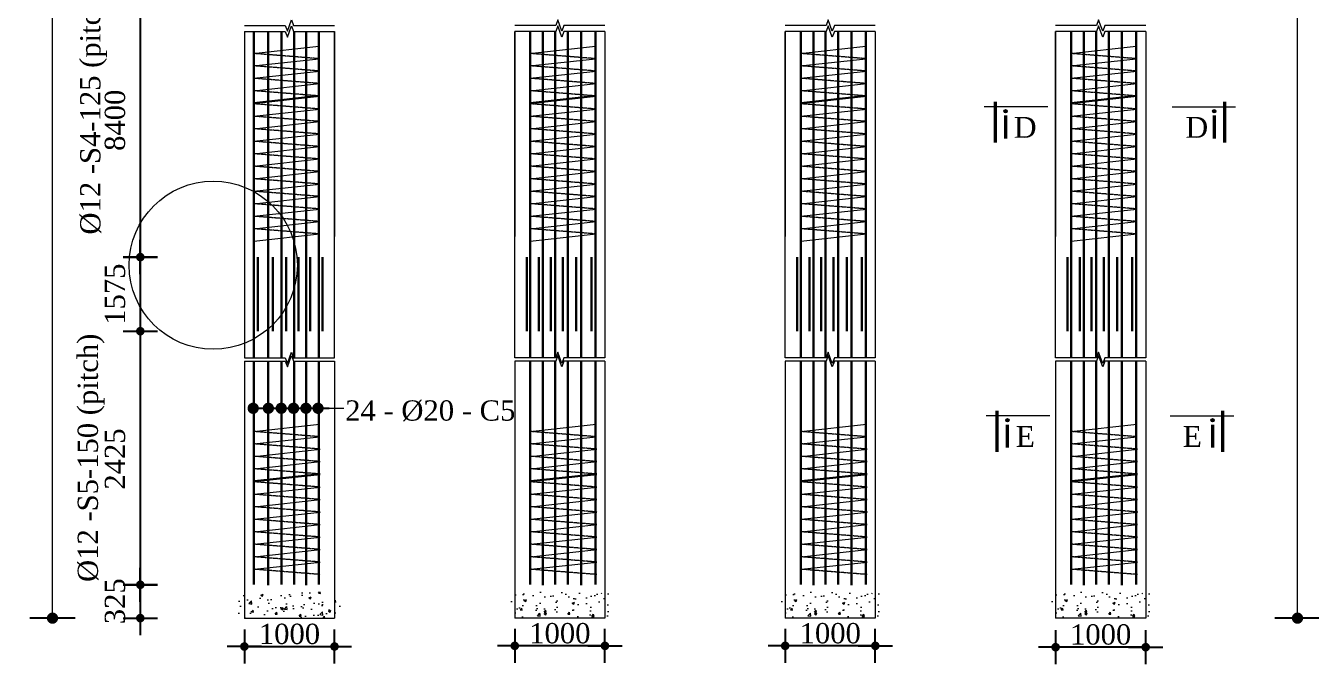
# Model space of a CAD drawing. Header units: millimetres. Extents: x -452357 to 35267, y 81803 to 461763.
# Drawn here: x -119434 to -108024, y 202367 to 208038 of the extents above; entities that cross this region are included whole.
import ezdxf

# ---------------------------------------------------------------- set-up
doc = ezdxf.new("R2010")
doc.units = ezdxf.units.MM
doc.header["$PDMODE"] = 2
doc.linetypes.add('DASHEDX2', pattern=[38.1, 25.4, -12.7])
doc.layers.get('Defpoints').update_dxf_attribs({"lineweight": 13})
for name, color, linetype, lineweight in [('Binder', 136, 'Continuous', 15), ('dim', 96, 'Continuous', 25), ('Dimision', 96, 'Continuous', 18), ('hatch', 65, 'Continuous', 15), ('Hatching', 65, 'Continuous', 20), ('Reinf.', 12, 'Continuous', 30), ('Text', 7, 'Continuous', 15)]:
    doc.layers.add(name, color=color, linetype=linetype, lineweight=lineweight)
doc.styles.get("Standard").update_dxf_attribs({"font": 'times.ttf'})
doc.dimstyles.new('ISO-25', dxfattribs={"dimtxt": 175, "dimasz": 100, "dimexe": 65, "dimexo": 115.625, "dimgap": 40, "dimtad": 1, "dimtoh": 1, "dimdec": 0, "dimtxsty": 'Standard', "dimblk": 'DOT', "dimcen": 300, "dimclrd": 256, "dimclre": 256, "dimclrt": 256, "dimadec": 0, "dimazin": 0, "dimtfac": 1, "dimtdec": 0, "dimtix": 1, "dimtmove": 0, "dimatfit": 3, "dimldrblk": 'DOT', "dimfxl": 75, "dimlwd": -1, "dimarcsym": 0})
doc.dimstyles.new('ISO-70', dxfattribs={"dimscale": 0, "dimtxt": 70, "dimasz": 0.75, "dimexe": 35, "dimexo": 35, "dimgap": 20, "dimtad": 1, "dimdec": 0, "dimlfac": -1, "dimzin": 1, "dimdsep": 46, "dimtxsty": 'Standard', "dimblk": 'DIM', "dimcen": 60, "dimclrd": 256, "dimclre": 256, "dimclrt": 256, "dimadec": 0, "dimazin": 0, "dimtfac": 1, "dimtdec": 0, "dimtix": 1, "dimtofl": 0, "dimtmove": 0, "dimatfit": 3, "dimldrblk": 'DOT', "dimfxl": 35, "dimfxlon": 1, "dimtolj": 1, "dimlwd": -1, "dimarcsym": 0})

# ---------------------------------------------------------------- blocks, each defined once
blk = doc.blocks.new('DIM')
at = {"layer": 'dim'}
for p, q in [((0, -101.4), (0, 101.4)), ((-101.4, 0), (101.4, 0))]:
    blk.add_line(p, q, dxfattribs=at)
at = {"layer": 'dim', "const_width": 25.4}
blk.add_lwpolyline([(-12.7, 0, 1), (12.7, 0, 1)], format="xyb", close=True, dxfattribs=at)
blk = doc.blocks.new('*D278')
at = {"layer": 'Defpoints', "color": 0, "ltscale": 30, "transparency": 16777216}
for p in [(-117493, 202942), (-116693, 202942), (-116693, 202525)]:
    blk.add_point(p, dxfattribs=at)
at = {"layer": 'dim', "lineweight": -2, "ltscale": 30, "transparency": 16777216}
for p, q in [((-117493, 202560), (-117493, 202490)), ((-116693, 202560), (-116693, 202490))]:
    blk.add_line(p, q, dxfattribs=at)
at = {"layer": 'dim', "ltscale": 30, "transparency": 16777216}
blk.add_line((-117492, 202525), (-116695, 202525), dxfattribs=at)
at = {"layer": 'dim', "ltscale": 30, "transparency": 16777216, "xscale": 1.5, "yscale": 1.5, "zscale": 1.5, "rotation": 180}
blk.add_blockref('DIM', (-117493, 202525), dxfattribs=at)
at = {"layer": 'dim', "ltscale": 30, "transparency": 16777216, "xscale": 1.5, "yscale": 1.5, "zscale": 1.5}
blk.add_blockref('DIM', (-116693, 202525), dxfattribs=at)
at = {"layer": 'dim', "ltscale": 30, "transparency": 16777216, "insert": (-117093, 202636), "char_height": 160, "attachment_point": 5}
blk.add_mtext('\\A1;{\\H1.125x;1000}', dxfattribs=at)
blk = doc.blocks.new('_Dot')
at = {"color": 0, "linetype": 'ByBlock', "lineweight": -2}
blk.add_line((-0.5, 0), (-1, 0), dxfattribs=at)
at = {"color": 0, "linetype": 'ByBlock', "const_width": 0.5}
blk.add_lwpolyline([(-0.25, 0, 1), (0.25, 0, 1)], format="xyb", close=True, dxfattribs=at)
blk = doc.blocks.new('*D277')
at = {"layer": 'Defpoints', "color": 0, "ltscale": 30, "transparency": 16777216}
for p in [(-110293, 202936), (-109493, 202936), (-110293, 202519)]:
    blk.add_point(p, dxfattribs=at)
at = {"layer": 'dim', "lineweight": -2, "ltscale": 30, "transparency": 16777216}
for p, q in [((-110293, 202554), (-110293, 202484)), ((-109493, 202554), (-109493, 202484))]:
    blk.add_line(p, q, dxfattribs=at)
at = {"layer": 'dim', "ltscale": 30, "transparency": 16777216}
blk.add_line((-109495, 202519), (-110292, 202519), dxfattribs=at)
at = {"layer": 'dim', "ltscale": 30, "transparency": 16777216, "xscale": 1.5, "yscale": 1.5, "zscale": 1.5, "rotation": 180}
blk.add_blockref('DIM', (-110293, 202519), dxfattribs=at)
at = {"layer": 'dim', "ltscale": 30, "transparency": 16777216, "xscale": 1.5, "yscale": 1.5, "zscale": 1.5}
blk.add_blockref('DIM', (-109493, 202519), dxfattribs=at)
at = {"layer": 'dim', "ltscale": 30, "transparency": 16777216, "insert": (-109893, 202631), "char_height": 160, "attachment_point": 5}
blk.add_mtext('\\A1;{\\H1.125x;1000}', dxfattribs=at)
blk = doc.blocks.new('*D283')
at = {"layer": 'Defpoints', "color": 0, "ltscale": 30, "transparency": 16777216}
for p in [(-112693, 202948), (-111893, 202948), (-112693, 202531)]:
    blk.add_point(p, dxfattribs=at)
at = {"layer": 'dim', "lineweight": -2, "ltscale": 30, "transparency": 16777216}
for p, q in [((-112693, 202566), (-112693, 202496)), ((-111893, 202566), (-111893, 202496))]:
    blk.add_line(p, q, dxfattribs=at)
at = {"layer": 'dim', "ltscale": 30, "transparency": 16777216}
blk.add_line((-111895, 202531), (-112692, 202531), dxfattribs=at)
at = {"layer": 'dim', "ltscale": 30, "transparency": 16777216, "xscale": 1.5, "yscale": 1.5, "zscale": 1.5, "rotation": 180}
blk.add_blockref('DIM', (-112693, 202531), dxfattribs=at)
at = {"layer": 'dim', "ltscale": 30, "transparency": 16777216, "xscale": 1.5, "yscale": 1.5, "zscale": 1.5}
blk.add_blockref('DIM', (-111893, 202531), dxfattribs=at)
at = {"layer": 'dim', "ltscale": 30, "transparency": 16777216, "insert": (-112293, 202642), "char_height": 160, "attachment_point": 5}
blk.add_mtext('\\A1;{\\H1.125x;1000}', dxfattribs=at)
blk = doc.blocks.new('*D284')
at = {"layer": 'Defpoints', "color": 0, "ltscale": 30, "transparency": 16777216}
for p in [(-118392, 208401), (-118417, 205983), (-116895, 205983)]:
    blk.add_point(p, dxfattribs=at)
at = {"layer": 'dim', "lineweight": -2, "ltscale": 30, "transparency": 16777216}
for p, q in [((-118417, 208401), (-118452, 208401)), ((-118382, 205983), (-118452, 205983))]:
    blk.add_line(p, q, dxfattribs=at)
at = {"layer": 'dim', "ltscale": 30, "transparency": 16777216}
blk.add_line((-118417, 208400), (-118417, 205984), dxfattribs=at)
at = {"layer": 'dim', "ltscale": 30, "transparency": 16777216, "xscale": 1.5, "yscale": 1.5, "zscale": 1.5}
for p, rotation in [((-118417, 208401), 90), ((-118417, 205983), 270)]:
    blk.add_blockref('DIM', p, dxfattribs=dict(at, rotation=rotation))
at = {"layer": 'dim', "ltscale": 30, "transparency": 16777216, "insert": (-118641, 207198), "char_height": 160, "attachment_point": 5, "rotation": 90}
blk.add_mtext('\\A1;{\\H1.125x;8400}', dxfattribs=at)
blk = doc.blocks.new('*D285')
at = {"layer": 'Defpoints', "color": 0, "ltscale": 30, "transparency": 16777216}
for p in [(-116895, 205983), (-118417, 205325), (-116895, 205325)]:
    blk.add_point(p, dxfattribs=at)
at = {"layer": 'dim', "lineweight": -2, "ltscale": 30, "transparency": 16777216}
for p, q in [((-118382, 205983), (-118452, 205983)), ((-118382, 205325), (-118452, 205325))]:
    blk.add_line(p, q, dxfattribs=at)
at = {"layer": 'dim', "ltscale": 30, "transparency": 16777216}
blk.add_line((-118417, 205981), (-118417, 205327), dxfattribs=at)
at = {"layer": 'dim', "ltscale": 30, "transparency": 16777216, "xscale": 1.5, "yscale": 1.5, "zscale": 1.5}
for p, rotation in [((-118417, 205983), 90), ((-118417, 205325), 270)]:
    blk.add_blockref('DIM', p, dxfattribs=dict(at, rotation=rotation))
at = {"layer": 'dim', "ltscale": 30, "transparency": 16777216, "insert": (-118641, 205654), "char_height": 160, "attachment_point": 5, "rotation": 90}
blk.add_mtext('\\A1;{\\H1.125x;1575}', dxfattribs=at)
blk = doc.blocks.new('*D286')
at = {"layer": 'Defpoints', "color": 0, "ltscale": 30, "transparency": 16777216}
for p in [(-118392, 205983), (-118417, 203073), (-117493, 203073)]:
    blk.add_point(p, dxfattribs=at)
at = {"layer": 'dim', "lineweight": -2, "ltscale": 30, "transparency": 16777216}
for p, q in [((-118417, 205983), (-118452, 205983)), ((-118382, 203073), (-118452, 203073))]:
    blk.add_line(p, q, dxfattribs=at)
at = {"layer": 'dim', "ltscale": 30, "transparency": 16777216}
blk.add_line((-118417, 205981), (-118417, 203075), dxfattribs=at)
at = {"layer": 'dim', "ltscale": 30, "transparency": 16777216, "xscale": 1.5, "yscale": 1.5, "zscale": 1.5}
for p, rotation in [((-118417, 205983), 90), ((-118417, 203073), 270)]:
    blk.add_blockref('DIM', p, dxfattribs=dict(at, rotation=rotation))
at = {"layer": 'dim', "ltscale": 30, "transparency": 16777216, "insert": (-118641, 204190), "char_height": 160, "attachment_point": 5, "rotation": 90}
blk.add_mtext('\\A1;{\\H1.125x;2425}', dxfattribs=at)
blk = doc.blocks.new('*D287')
at = {"layer": 'Defpoints', "color": 0, "ltscale": 30, "transparency": 16777216}
for p in [(-117493, 203073), (-118417, 202777), (-116922, 202777)]:
    blk.add_point(p, dxfattribs=at)
at = {"layer": 'dim', "lineweight": -2, "ltscale": 30, "transparency": 16777216}
for p, q in [((-118382, 203073), (-118452, 203073)), ((-118382, 202777), (-118452, 202777))]:
    blk.add_line(p, q, dxfattribs=at)
at = {"layer": 'dim', "ltscale": 30, "transparency": 16777216}
blk.add_line((-118417, 203072), (-118417, 202778), dxfattribs=at)
at = {"layer": 'dim', "ltscale": 30, "transparency": 16777216, "xscale": 1.5, "yscale": 1.5, "zscale": 1.5}
for p, rotation in [((-118417, 203073), 90), ((-118417, 202777), 270)]:
    blk.add_blockref('DIM', p, dxfattribs=dict(at, rotation=rotation))
at = {"layer": 'dim', "ltscale": 30, "transparency": 16777216, "insert": (-118641, 202927), "char_height": 160, "attachment_point": 5, "rotation": 90}
blk.add_mtext('\\A1;{\\H1.125x;325}', dxfattribs=at)
blk = doc.blocks.new('*D289')
at = {"layer": 'Defpoints', "color": 0, "ltscale": 30, "transparency": 16777216}
for p in [(-115093, 202948), (-114293, 202948), (-115093, 202531)]:
    blk.add_point(p, dxfattribs=at)
at = {"layer": 'dim', "lineweight": -2, "ltscale": 30, "transparency": 16777216}
for p, q in [((-115093, 202566), (-115093, 202496)), ((-114293, 202566), (-114293, 202496))]:
    blk.add_line(p, q, dxfattribs=at)
at = {"layer": 'dim', "ltscale": 30, "transparency": 16777216}
blk.add_line((-114295, 202531), (-115092, 202531), dxfattribs=at)
at = {"layer": 'dim', "ltscale": 30, "transparency": 16777216, "xscale": 1.5, "yscale": 1.5, "zscale": 1.5, "rotation": 180}
blk.add_blockref('DIM', (-115093, 202531), dxfattribs=at)
at = {"layer": 'dim', "ltscale": 30, "transparency": 16777216, "xscale": 1.5, "yscale": 1.5, "zscale": 1.5}
blk.add_blockref('DIM', (-114293, 202531), dxfattribs=at)
at = {"layer": 'dim', "ltscale": 30, "transparency": 16777216, "insert": (-114693, 202642), "char_height": 160, "attachment_point": 5}
blk.add_mtext('\\A1;{\\H1.125x;1000}', dxfattribs=at)
blk = doc.blocks.new('*D309')
at = {"layer": 'Defpoints', "color": 0, "ltscale": 3, "transparency": 16777216}
for p in [(-119196, 220500), (-118601, 220500), (-118265, 202777)]:
    blk.add_point(p, dxfattribs=at)
at = {"layer": 'Dimision', "lineweight": -2, "ltscale": 3, "transparency": 16777216}
for p, q in [((-118996, 220500), (-119396, 220500)), ((-118996, 202777), (-119396, 202777))]:
    blk.add_line(p, q, dxfattribs=at)
at = {"layer": 'Dimision', "ltscale": 3, "transparency": 16777216}
blk.add_line((-119196, 202877), (-119196, 220400), dxfattribs=at)
at = {"layer": 'Dimision', "ltscale": 3, "transparency": 16777216, "xscale": 100, "yscale": 100, "zscale": 100}
for p, rotation in [((-119196, 220500), 90), ((-119196, 202777), 270)]:
    blk.add_blockref('_Dot', p, dxfattribs=dict(at, rotation=rotation))
at = {"layer": 'Dimision', "ltscale": 3, "transparency": 16777216, "insert": (-119322, 211639), "char_height": 170, "attachment_point": 5, "rotation": 90}
blk.add_mtext('43775', dxfattribs=at)
blk = doc.blocks.new('*D313')
at = {"layer": 'Defpoints', "color": 0, "ltscale": 3, "transparency": 16777216}
for p in [(-108146, 220500), (-107552, 220500), (-107215, 202777)]:
    blk.add_point(p, dxfattribs=at)
at = {"layer": 'Dimision', "lineweight": -2, "ltscale": 3, "transparency": 16777216}
for p, q in [((-107946, 220500), (-108346, 220500)), ((-107946, 202777), (-108346, 202777))]:
    blk.add_line(p, q, dxfattribs=at)
at = {"layer": 'Dimision', "ltscale": 3, "transparency": 16777216}
blk.add_line((-108146, 202877), (-108146, 220400), dxfattribs=at)
at = {"layer": 'Dimision', "ltscale": 3, "transparency": 16777216, "xscale": 100, "yscale": 100, "zscale": 100}
for p, rotation in [((-108146, 220500), 90), ((-108146, 202777), 270)]:
    blk.add_blockref('_Dot', p, dxfattribs=dict(at, rotation=rotation))
at = {"layer": 'Dimision', "ltscale": 3, "transparency": 16777216, "insert": (-108273, 211639), "char_height": 170, "attachment_point": 5, "rotation": 90}
blk.add_mtext('43775', dxfattribs=at)

msp = doc.modelspace()

# ---------------------------------------------------------------- hatches: boundary and pattern name
at = {"layer": 'hatch', "ltscale": 30}
h = msp.add_hatch(dxfattribs=at)
h.set_pattern_fill('AR-CONC', color=256, scale=29.508197, style=0)
h.set_pattern_definition([(50, (-109482.63, 280533.51), (211.65055, -18.51702), [22.13115, -243.4426]), (355, (-109482.63, 280533.5), (-40.943, 221.95833), [17.7049, -194.7541]), (100.4514, (-109465, 280531.97), (170.7077, 203.4412), [18.8086, -206.8944]), (46.1842, (-109482.63, 280592.53), (314.9236, -48.8417), [33.1967, -365.164]), (96.6356, (-109456.4, 280588.46), (275.8021, 287.4446), [28.2129, -310.3415]), (351.1842, (-109482.63, 280592.53), (275.8019, 287.4448), [26.5574, -292.1311]), (21, (-109453.13, 280577.77), (176.1365, -118.80557), [22.13115, -243.4426]), (326, (-109453.13, 280577.77), (71.79797, 213.9787), [17.7049, -194.7541]), (71.4514, (-109438.45, 280567.87), (247.93455, 95.17293), [18.8086, -206.8944]), (37.5, (-109482.63, 280533.51), (3.588154, 98.23097), [0, -192.39344, 0, -197.70492, 0, -195.4918]), (7.5, (-109482.63, 280533.51), (77.62708, 116.38378), [0, -112.72131, 0, -187.96721, 0, -74.5082]), (327.5, (-109548.44, 280533.51), (157.521375, -6.655536), [0, -73.7705, 0, -230.16393, 0, -305.40984]), (317.5, (-109577.95, 280533.51), (172.08772, 29.53918), [0, -95.90164, 0, -152.85246, 0, -216.88525])])
h.paths.add_polyline_path([(-116643.2, 203014.3), (-117543.2, 202998.2), (-117543.2, 202776.9), (-116643.2, 202776.9)])
h = msp.add_hatch(dxfattribs=at)
h.set_pattern_fill('AR-CONC', color=256, scale=29.508197, style=0)
h.set_pattern_definition([(50, (-111882.63, 280533.51), (211.65055, -18.51702), [22.13115, -243.4426]), (355, (-111882.63, 280533.5), (-40.943, 221.95833), [17.7049, -194.7541]), (100.4514, (-111865, 280531.97), (170.7077, 203.4412), [18.8086, -206.8944]), (46.1842, (-111882.63, 280592.53), (314.9236, -48.8417), [33.1967, -365.164]), (96.6356, (-111856.4, 280588.46), (275.8021, 287.4446), [28.2129, -310.3415]), (351.1842, (-111882.63, 280592.53), (275.8019, 287.4448), [26.5574, -292.1311]), (21, (-111853.13, 280577.77), (176.1365, -118.80557), [22.13115, -243.4426]), (326, (-111853.13, 280577.77), (71.79797, 213.9787), [17.7049, -194.7541]), (71.4514, (-111838.45, 280567.87), (247.93455, 95.17293), [18.8086, -206.8944]), (37.5, (-111882.63, 280533.51), (3.588154, 98.23097), [0, -192.39344, 0, -197.70492, 0, -195.4918]), (7.5, (-111882.63, 280533.51), (77.62708, 116.38378), [0, -112.72131, 0, -187.96721, 0, -74.5082]), (327.5, (-111948.44, 280533.51), (157.521375, -6.655536), [0, -73.7705, 0, -230.16393, 0, -305.40984]), (317.5, (-111977.95, 280533.51), (172.08772, 29.53918), [0, -95.90164, 0, -152.85246, 0, -216.88525])])
h.paths.add_polyline_path([(-115143.2, 203014.3), (-114243.2, 202998.2), (-114243.2, 202776.9), (-115143.2, 202776.9)])
h = msp.add_hatch(dxfattribs=at)
h.set_pattern_fill('AR-CONC', color=256, scale=29.508197, style=0)
h.set_pattern_definition([(50, (-109482.63, 280533.51), (211.65055, -18.51702), [22.13115, -243.4426]), (355, (-109482.63, 280533.5), (-40.943, 221.95833), [17.7049, -194.7541]), (100.4514, (-109465, 280531.97), (170.7077, 203.4412), [18.8086, -206.8944]), (46.1842, (-109482.63, 280592.53), (314.9236, -48.8417), [33.1967, -365.164]), (96.6356, (-109456.4, 280588.46), (275.8021, 287.4446), [28.2129, -310.3415]), (351.1842, (-109482.63, 280592.53), (275.8019, 287.4448), [26.5574, -292.1311]), (21, (-109453.13, 280577.77), (176.1365, -118.80557), [22.13115, -243.4426]), (326, (-109453.13, 280577.77), (71.79797, 213.9787), [17.7049, -194.7541]), (71.4514, (-109438.45, 280567.87), (247.93455, 95.17293), [18.8086, -206.8944]), (37.5, (-109482.63, 280533.51), (3.588154, 98.23097), [0, -192.39344, 0, -197.70492, 0, -195.4918]), (7.5, (-109482.63, 280533.51), (77.62708, 116.38378), [0, -112.72131, 0, -187.96721, 0, -74.5082]), (327.5, (-109548.44, 280533.51), (157.521375, -6.655536), [0, -73.7705, 0, -230.16393, 0, -305.40984]), (317.5, (-109577.95, 280533.51), (172.08772, 29.53918), [0, -95.90164, 0, -152.85246, 0, -216.88525])])
h.paths.add_polyline_path([(-112743.2, 203014.3), (-111843.2, 202998.2), (-111843.2, 202776.9), (-112743.2, 202776.9)])
h = msp.add_hatch(dxfattribs=at)
h.set_pattern_fill('AR-CONC', color=256, scale=29.508197, style=0)
h.set_pattern_definition([(50, (-107082.63, 280533.51), (211.65055, -18.51702), [22.13115, -243.4426]), (355, (-107082.63, 280533.5), (-40.943, 221.95833), [17.7049, -194.7541]), (100.4514, (-107065, 280531.97), (170.7077, 203.4412), [18.8086, -206.8944]), (46.1842, (-107082.63, 280592.53), (314.9236, -48.8417), [33.1967, -365.164]), (96.6356, (-107056.4, 280588.46), (275.8021, 287.4446), [28.2129, -310.3415]), (351.1842, (-107082.63, 280592.53), (275.8019, 287.4448), [26.5574, -292.1311]), (21, (-107053.13, 280577.77), (176.1365, -118.80557), [22.13115, -243.4426]), (326, (-107053.13, 280577.77), (71.79797, 213.9787), [17.7049, -194.7541]), (71.4514, (-107038.45, 280567.87), (247.93455, 95.17293), [18.8086, -206.8944]), (37.5, (-107082.63, 280533.51), (3.588154, 98.23097), [0, -192.39344, 0, -197.70492, 0, -195.4918]), (7.5, (-107082.63, 280533.51), (77.62708, 116.38378), [0, -112.72131, 0, -187.96721, 0, -74.5082]), (327.5, (-107148.44, 280533.51), (157.521375, -6.655536), [0, -73.7705, 0, -230.16393, 0, -305.40984]), (317.5, (-107177.95, 280533.51), (172.08772, 29.53918), [0, -95.90164, 0, -152.85246, 0, -216.88525])])
h.paths.add_polyline_path([(-110343.2, 203014.3), (-109443.2, 202998.2), (-109443.2, 202776.9), (-110343.2, 202776.9)])
at = {"layer": 'Text'}
for points in [[(-110736.8, 207264.1, -1), (-110736.8, 207293.7, -1)], [(-108884.2, 207264.1, 1), (-108884.2, 207293.7, 1)], [(-110720.8, 204519, -1), (-110720.8, 204548.6, -1)], [(-108900.2, 204519, 1), (-108900.2, 204548.6, 1)]]:
    msp.add_hatch(color=256, dxfattribs=at).paths.add_polyline_path(points)

# ---------------------------------------------------------------- linework, layer by layer
at = {"layer": 'Binder', "ltscale": 5}
for p, q in [((-117415.6, 207791.8), (-116831, 207855.9)), ((-114961.3, 207791.8), (-114376.7, 207855.9)), ((-112561.3, 207791.8), (-111976.7, 207855.9)), ((-110161.3, 207791.8), (-109576.7, 207855.9)), ((-117415.6, 207681.2), (-116831, 207745.2)), ((-114961.3, 207681.2), (-114376.7, 207745.2)), ((-112561.3, 207681.2), (-111976.7, 207745.2)), ((-110161.3, 207681.2), (-109576.7, 207745.2)), ((-117409.7, 207571.1), (-116825.1, 207635.2)), ((-114955.4, 207571.1), (-114370.8, 207635.2)), ((-112555.4, 207571.1), (-111970.8, 207635.2)), ((-110155.4, 207571.1), (-109570.8, 207635.2)), ((-117409.7, 207460.5), (-116825.1, 207524.5)), ((-114955.4, 207460.5), (-114370.8, 207524.5)), ((-112555.4, 207460.5), (-111970.8, 207524.5)), ((-110155.4, 207460.5), (-109570.8, 207524.5)), ((-117409.7, 207349.8), (-116825.1, 207413.9)), ((-114955.4, 207349.8), (-114370.8, 207413.9)), ((-112555.4, 207349.8), (-111970.8, 207413.9)), ((-110155.4, 207349.8), (-109570.8, 207413.9)), ((-117409.7, 207234.1), (-116825.1, 207298.1)), ((-114955.4, 207234.1), (-114370.8, 207298.1)), ((-112555.4, 207234.1), (-111970.8, 207298.1)), ((-110155.4, 207234.1), (-109570.8, 207298.1)), ((-117409.7, 207123.4), (-116825.1, 207187.5)), ((-114955.4, 207123.4), (-114370.8, 207187.5)), ((-112555.4, 207123.4), (-111970.8, 207187.5)), ((-110155.4, 207123.4), (-109570.8, 207187.5)), ((-117409.7, 207011.8), (-116825.1, 207075.8)), ((-114955.4, 207011.8), (-114370.8, 207075.8)), ((-112555.4, 207011.8), (-111970.8, 207075.8)), ((-110155.4, 207011.8), (-109570.8, 207075.8)), ((-117409.7, 206901.1), (-116825.1, 206965.2)), ((-114955.4, 206901.1), (-114370.8, 206965.2)), ((-112555.4, 206901.1), (-111970.8, 206965.2)), ((-110155.4, 206901.1), (-109570.8, 206965.2)), ((-117409.7, 206790.5), (-116825.1, 206854.5)), ((-114955.4, 206790.5), (-114370.8, 206854.5)), ((-112555.4, 206790.5), (-111970.8, 206854.5)), ((-110155.4, 206790.5), (-109570.8, 206854.5)), ((-117409.7, 206678.8), (-116825.1, 206742.9)), ((-114955.4, 206678.8), (-114370.8, 206742.9)), ((-112555.4, 206678.8), (-111970.8, 206742.9)), ((-110155.4, 206678.8), (-109570.8, 206742.9)), ((-117409.7, 206568.2), (-116825.1, 206632.2)), ((-114955.4, 206568.2), (-114370.8, 206632.2)), ((-112555.4, 206568.2), (-111970.8, 206632.2)), ((-110155.4, 206568.2), (-109570.8, 206632.2)), ((-117409.7, 206457.5), (-116825.1, 206521.5)), ((-114955.4, 206457.5), (-114370.8, 206521.5)), ((-112555.4, 206457.5), (-111970.8, 206521.5)), ((-110155.4, 206457.5), (-109570.8, 206521.5)), ((-117409.7, 206345.9), (-116825.1, 206409.9)), ((-114955.4, 206345.9), (-114370.8, 206409.9)), ((-112555.4, 206345.9), (-111970.8, 206409.9)), ((-110155.4, 206345.9), (-109570.8, 206409.9)), ((-117409.7, 206235.2), (-116825.1, 206299.2)), ((-117409.7, 206124.5), (-116825.1, 206188.6)), ((-114955.4, 206235.2), (-114370.8, 206299.2)), ((-114955.4, 206124.5), (-114370.8, 206188.6)), ((-112555.4, 206235.2), (-111970.8, 206299.2)), ((-112555.4, 206124.5), (-111970.8, 206188.6)), ((-110155.4, 206235.2), (-109570.8, 206299.2)), ((-110155.4, 206124.5), (-109570.8, 206188.6)), ((-117409.7, 204434.5), (-116825.1, 204498.6)), ((-114955.4, 204434.5), (-114370.8, 204498.6)), ((-112555.4, 204434.5), (-111970.8, 204498.6)), ((-110155.4, 204434.5), (-109570.8, 204498.6)), ((-117409.7, 204323.9), (-116825.1, 204387.9)), ((-114955.4, 204323.9), (-114370.8, 204387.9)), ((-112555.4, 204323.9), (-111970.8, 204387.9)), ((-110155.4, 204323.9), (-109570.8, 204387.9)), ((-117403.8, 204213.9), (-116819.2, 204277.9)), ((-114949.5, 204213.9), (-114364.9, 204277.9)), ((-112549.5, 204213.9), (-111964.9, 204277.9)), ((-110149.5, 204213.9), (-109564.9, 204277.9)), ((-117403.8, 204103.2), (-116819.2, 204167.3)), ((-114949.5, 204103.2), (-114364.9, 204167.3)), ((-112549.5, 204103.2), (-111964.9, 204167.3)), ((-110149.5, 204103.2), (-109564.9, 204167.3)), ((-117403.8, 203992.6), (-116819.2, 204056.6)), ((-114949.5, 203992.6), (-114364.9, 204056.6)), ((-112549.5, 203992.6), (-111964.9, 204056.6)), ((-110149.5, 203992.6), (-109564.9, 204056.6)), ((-117403.8, 203876.8), (-116819.2, 203940.8)), ((-114949.5, 203876.8), (-114364.9, 203940.8)), ((-112549.5, 203876.8), (-111964.9, 203940.8)), ((-110149.5, 203876.8), (-109564.9, 203940.8)), ((-117403.8, 203766.1), (-116819.2, 203830.2)), ((-114949.5, 203766.1), (-114364.9, 203830.2)), ((-112549.5, 203766.1), (-111964.9, 203830.2)), ((-110149.5, 203766.1), (-109564.9, 203830.2)), ((-117403.8, 203654.5), (-116819.2, 203718.5)), ((-114949.5, 203654.5), (-114364.9, 203718.5)), ((-112549.5, 203654.5), (-111964.9, 203718.5)), ((-110149.5, 203654.5), (-109564.9, 203718.5)), ((-117403.8, 203543.8), (-116819.2, 203607.9)), ((-114949.5, 203543.8), (-114364.9, 203607.9)), ((-112549.5, 203543.8), (-111964.9, 203607.9)), ((-110149.5, 203543.8), (-109564.9, 203607.9)), ((-117403.8, 203433.2), (-116819.2, 203497.2)), ((-114949.5, 203433.2), (-114364.9, 203497.2)), ((-112549.5, 203433.2), (-111964.9, 203497.2)), ((-110149.5, 203433.2), (-109564.9, 203497.2)), ((-117403.8, 203321.5), (-116819.2, 203385.6)), ((-114949.5, 203321.5), (-114364.9, 203385.6)), ((-112549.5, 203321.5), (-111964.9, 203385.6)), ((-110149.5, 203321.5), (-109564.9, 203385.6)), ((-117403.8, 203210.9), (-116819.2, 203274.9)), ((-114949.5, 203210.9), (-114364.9, 203274.9)), ((-112549.5, 203210.9), (-111964.9, 203274.9)), ((-110149.5, 203210.9), (-109564.9, 203274.9))]:
    msp.add_line(p, q, dxfattribs=at)
at = {"layer": 'Binder', "linetype": 'DASHEDX2', "ltscale": 0.007}
for p, q in [((-116831, 207745.2), (-117415.6, 207791.8)), ((-114376.7, 207745.2), (-114961.3, 207791.8)), ((-111976.7, 207745.2), (-112561.3, 207791.8)), ((-109576.7, 207745.2), (-110161.3, 207791.8)), ((-116825.1, 207635.2), (-117409.7, 207681.8)), ((-114370.8, 207635.2), (-114955.4, 207681.8)), ((-111970.8, 207635.2), (-112555.4, 207681.8)), ((-109570.8, 207635.2), (-110155.4, 207681.8)), ((-116825.1, 207524.5), (-117409.7, 207571.1)), ((-114370.8, 207524.5), (-114955.4, 207571.1)), ((-111970.8, 207524.5), (-112555.4, 207571.1)), ((-109570.8, 207524.5), (-110155.4, 207571.1)), ((-116825.1, 207413.9), (-117409.7, 207460.5)), ((-114370.8, 207413.9), (-114955.4, 207460.5)), ((-111970.8, 207413.9), (-112555.4, 207460.5)), ((-109570.8, 207413.9), (-110155.4, 207460.5)), ((-116825.1, 207298.1), (-117409.7, 207344.7)), ((-114370.8, 207298.1), (-114955.4, 207344.7)), ((-111970.8, 207298.1), (-112555.4, 207344.7)), ((-109570.8, 207298.1), (-110155.4, 207344.7)), ((-116825.1, 207187.5), (-117409.7, 207234.1)), ((-114370.8, 207187.5), (-114955.4, 207234.1)), ((-111970.8, 207187.5), (-112555.4, 207234.1)), ((-109570.8, 207187.5), (-110155.4, 207234.1)), ((-116825.1, 207076.8), (-117409.7, 207123.4)), ((-114370.8, 207076.8), (-114955.4, 207123.4)), ((-111970.8, 207076.8), (-112555.4, 207123.4)), ((-109570.8, 207076.8), (-110155.4, 207123.4)), ((-116825.1, 206965.2), (-117409.7, 207011.8)), ((-114370.8, 206965.2), (-114955.4, 207011.8)), ((-111970.8, 206965.2), (-112555.4, 207011.8)), ((-109570.8, 206965.2), (-110155.4, 207011.8)), ((-116825.1, 206854.5), (-117409.7, 206901.1)), ((-114370.8, 206854.5), (-114955.4, 206901.1)), ((-111970.8, 206854.5), (-112555.4, 206901.1)), ((-109570.8, 206854.5), (-110155.4, 206901.1)), ((-116825.1, 206743.8), (-117409.7, 206790.5)), ((-114370.8, 206743.8), (-114955.4, 206790.5)), ((-111970.8, 206743.8), (-112555.4, 206790.5)), ((-109570.8, 206743.8), (-110155.4, 206790.5)), ((-116825.1, 206632.2), (-117409.7, 206678.8)), ((-114370.8, 206632.2), (-114955.4, 206678.8)), ((-111970.8, 206632.2), (-112555.4, 206678.8)), ((-109570.8, 206632.2), (-110155.4, 206678.8)), ((-116825.1, 206521.5), (-117409.7, 206568.2)), ((-114370.8, 206521.5), (-114955.4, 206568.2)), ((-111970.8, 206521.5), (-112555.4, 206568.2)), ((-109570.8, 206521.5), (-110155.4, 206568.2)), ((-116825.1, 206410.9), (-117409.7, 206457.5)), ((-114370.8, 206410.9), (-114955.4, 206457.5)), ((-111970.8, 206410.9), (-112555.4, 206457.5)), ((-109570.8, 206410.9), (-110155.4, 206457.5)), ((-116825.1, 206299.2), (-117409.7, 206345.9)), ((-114370.8, 206299.2), (-114955.4, 206345.9)), ((-111970.8, 206299.2), (-112555.4, 206345.9)), ((-109570.8, 206299.2), (-110155.4, 206345.9)), ((-116825.1, 206188.6), (-117409.7, 206235.2)), ((-114370.8, 206188.6), (-114955.4, 206235.2)), ((-111970.8, 206188.6), (-112555.4, 206235.2)), ((-109570.8, 206188.6), (-110155.4, 206235.2)), ((-116825.1, 204387.9), (-117409.7, 204434.5)), ((-114370.8, 204387.9), (-114955.4, 204434.5)), ((-111970.8, 204387.9), (-112555.4, 204434.5)), ((-109570.8, 204387.9), (-110155.4, 204434.5)), ((-116819.2, 204277.9), (-117403.8, 204324.5)), ((-114364.9, 204277.9), (-114949.5, 204324.5)), ((-111964.9, 204277.9), (-112549.5, 204324.5)), ((-109564.9, 204277.9), (-110149.5, 204324.5)), ((-116819.2, 204167.3), (-117403.8, 204213.9)), ((-114364.9, 204167.3), (-114949.5, 204213.9)), ((-111964.9, 204167.3), (-112549.5, 204213.9)), ((-109564.9, 204167.3), (-110149.5, 204213.9)), ((-116819.2, 204056.6), (-117403.8, 204103.2)), ((-114364.9, 204056.6), (-114949.5, 204103.2)), ((-111964.9, 204056.6), (-112549.5, 204103.2)), ((-109564.9, 204056.6), (-110149.5, 204103.2)), ((-116819.2, 203940.8), (-117403.8, 203987.5)), ((-114364.9, 203940.8), (-114949.5, 203987.5)), ((-111964.9, 203940.8), (-112549.5, 203987.5)), ((-109564.9, 203940.8), (-110149.5, 203987.5)), ((-116819.2, 203830.2), (-117403.8, 203876.8)), ((-114364.9, 203830.2), (-114949.5, 203876.8)), ((-111964.9, 203830.2), (-112549.5, 203876.8)), ((-109564.9, 203830.2), (-110149.5, 203876.8)), ((-116819.2, 203719.5), (-117403.8, 203766.1)), ((-114364.9, 203719.5), (-114949.5, 203766.1)), ((-111964.9, 203719.5), (-112549.5, 203766.1)), ((-109564.9, 203719.5), (-110149.5, 203766.1)), ((-116819.2, 203607.9), (-117403.8, 203654.5)), ((-114364.9, 203607.9), (-114949.5, 203654.5)), ((-111964.9, 203607.9), (-112549.5, 203654.5)), ((-109564.9, 203607.9), (-110149.5, 203654.5)), ((-116819.2, 203497.2), (-117403.8, 203543.8)), ((-114364.9, 203497.2), (-114949.5, 203543.8)), ((-111964.9, 203497.2), (-112549.5, 203543.8)), ((-109564.9, 203497.2), (-110149.5, 203543.8)), ((-116819.2, 203386.6), (-117403.8, 203433.2)), ((-114364.9, 203386.6), (-114949.5, 203433.2)), ((-111964.9, 203386.6), (-112549.5, 203433.2)), ((-109564.9, 203386.6), (-110149.5, 203433.2)), ((-116819.2, 203274.9), (-117403.8, 203321.5)), ((-114364.9, 203274.9), (-114949.5, 203321.5)), ((-111964.9, 203274.9), (-112549.5, 203321.5)), ((-109564.9, 203274.9), (-110149.5, 203321.5)), ((-116819.2, 203164.3), (-117403.8, 203210.9)), ((-114364.9, 203164.3), (-114949.5, 203210.9)), ((-111964.9, 203164.3), (-112549.5, 203210.9)), ((-109564.9, 203164.3), (-110149.5, 203210.9))]:
    msp.add_line(p, q, dxfattribs=at)
at = {"layer": 'hatch', "ltscale": 3}
msp.add_circle((-117769.4, 205911), 746.6, dxfattribs=at)
at = {"layer": 'Hatching', "ltscale": 3}
for p, q in [((-117493.2, 207986.1), (-117493.2, 206167)), ((-116693.2, 207986.1), (-116693.2, 206167)), ((-115093.2, 207986.1), (-115093.2, 206167)), ((-114293.2, 207986.1), (-114293.2, 206167)), ((-112693.2, 207986.1), (-112693.2, 206167)), ((-111893.2, 207986.1), (-111893.2, 206167)), ((-110293.2, 207986.1), (-110293.2, 206167)), ((-109493.2, 207986.1), (-109493.2, 206167)), ((-117493.2, 205059.6), (-117493.2, 203449.2)), ((-116693.2, 205059.6), (-116693.2, 203451.1)), ((-115093.2, 205059.6), (-115093.2, 203451.1)), ((-114293.2, 205059.6), (-114293.2, 203449.2)), ((-112693.2, 205059.6), (-112693.2, 203451.1)), ((-111893.2, 205059.6), (-111893.2, 203449.2)), ((-110293.2, 205059.6), (-110293.2, 203451.1)), ((-109493.2, 205059.6), (-109493.2, 203449.2)), ((-117493.2, 203449.2), (-117493.2, 202776.9)), ((-116693.2, 203451.1), (-116693.2, 202776.9)), ((-115093.2, 203451.1), (-115093.2, 202776.9)), ((-114293.2, 203449.2), (-114293.2, 202776.9)), ((-112693.2, 203451.1), (-112693.2, 202776.9)), ((-111893.2, 203449.2), (-111893.2, 202776.9)), ((-110293.2, 203451.1), (-110293.2, 202776.9)), ((-109493.2, 203449.2), (-109493.2, 202776.9)), ((-117493.2, 202776.9), (-116693.2, 202776.9)), ((-114293.2, 202776.9), (-115093.2, 202776.9)), ((-111893.2, 202776.9), (-112693.2, 202776.9)), ((-109493.2, 202776.9), (-110293.2, 202776.9))]:
    msp.add_line(p, q, dxfattribs=at)
for points in [[(-117493.2, 208039.6), (-117130.1, 208039.6), (-117111.6, 207988.9), (-117074.8, 208090.3), (-117056.3, 208039.6), (-116693.2, 208039.6)], [(-117493.2, 207986.1), (-117130.1, 207986.1), (-117111.6, 207935.4), (-117074.8, 208036.8), (-117056.3, 207986.1), (-116693.2, 207986.1)], [(-114293.2, 208039.6), (-114656.3, 208039.6), (-114674.8, 207988.9), (-114711.6, 208090.3), (-114730.1, 208039.6), (-115093.2, 208039.6)], [(-114293.2, 207986.1), (-114656.3, 207986.1), (-114674.8, 207935.4), (-114711.6, 208036.8), (-114730.1, 207986.1), (-115093.2, 207986.1)], [(-111893.2, 208039.6), (-112256.3, 208039.6), (-112274.8, 207988.9), (-112311.6, 208090.3), (-112330.1, 208039.6), (-112693.2, 208039.6)], [(-111893.2, 207986.1), (-112256.3, 207986.1), (-112274.8, 207935.4), (-112311.6, 208036.8), (-112330.1, 207986.1), (-112693.2, 207986.1)], [(-109493.2, 208039.6), (-109856.3, 208039.6), (-109874.8, 207988.9), (-109911.6, 208090.3), (-109930.1, 208039.6), (-110293.2, 208039.6)], [(-109493.2, 207986.1), (-109856.3, 207986.1), (-109874.8, 207935.4), (-109911.6, 208036.8), (-109930.1, 207986.1), (-110293.2, 207986.1)], [(-117493.2, 207986.1), (-117493.2, 206167)], [(-117493.2, 207986.1), (-117493.2, 206167)], [(-116693.2, 206167), (-116693.2, 207986.1)], [(-116693.2, 206167), (-116693.2, 207986.1)], [(-115093.2, 206167), (-115093.2, 207986.1)], [(-115093.2, 206167), (-115093.2, 207986.1)], [(-114293.2, 207986.1), (-114293.2, 206167)], [(-114293.2, 207986.1), (-114293.2, 206167)], [(-112693.2, 206167), (-112693.2, 207986.1)], [(-112693.2, 206167), (-112693.2, 207986.1)], [(-111893.2, 207986.1), (-111893.2, 206167)], [(-111893.2, 207986.1), (-111893.2, 206167)], [(-110293.2, 206167), (-110293.2, 207986.1)], [(-110293.2, 206167), (-110293.2, 207986.1)], [(-109493.2, 207986.1), (-109493.2, 206167)], [(-109493.2, 207986.1), (-109493.2, 206167)], [(-117493.2, 206167), (-117493.2, 205089.4)], [(-116693.2, 205089.4), (-116693.2, 206167)], [(-115093.2, 205089.4), (-115093.2, 206167)], [(-114293.2, 206167), (-114293.2, 205089.4)], [(-112693.2, 205089.4), (-112693.2, 206167)], [(-111893.2, 206167), (-111893.2, 205089.4)], [(-110293.2, 205089.4), (-110293.2, 206167)], [(-109493.2, 206167), (-109493.2, 205089.4)], [(-117493.2, 205089.4), (-117130.1, 205089.4), (-117111.6, 205038.7), (-117074.8, 205140), (-117056.3, 205089.4), (-116693.2, 205089.4)], [(-117493.2, 205059.6), (-117130.1, 205059.6), (-117111.6, 205009), (-117074.8, 205110.3), (-117056.3, 205059.6), (-116693.2, 205059.6)], [(-114293.2, 205089.4), (-114656.3, 205089.4), (-114674.8, 205038.7), (-114711.6, 205140), (-114730.1, 205089.4), (-115093.2, 205089.4)], [(-114293.2, 205059.6), (-114656.3, 205059.6), (-114674.8, 205009), (-114711.6, 205110.3), (-114730.1, 205059.6), (-115093.2, 205059.6)], [(-111893.2, 205089.4), (-112256.3, 205089.4), (-112274.8, 205038.7), (-112311.6, 205140), (-112330.1, 205089.4), (-112693.2, 205089.4)], [(-111893.2, 205059.6), (-112256.3, 205059.6), (-112274.8, 205009), (-112311.6, 205110.3), (-112330.1, 205059.6), (-112693.2, 205059.6)], [(-109493.2, 205089.4), (-109856.3, 205089.4), (-109874.8, 205038.7), (-109911.6, 205140), (-109930.1, 205089.4), (-110293.2, 205089.4)], [(-109493.2, 205059.6), (-109856.3, 205059.6), (-109874.8, 205009), (-109911.6, 205110.3), (-109930.1, 205059.6), (-110293.2, 205059.6)]]:
    msp.add_lwpolyline(points, dxfattribs=at)
at = {"layer": 'Reinf.', "ltscale": 5}
for p, q in [((-117165, 206167), (-117165, 207986.1)), ((-117052.5, 206167), (-117052.5, 207986.1)), ((-117052.5, 206167), (-117052.5, 207986.1)), ((-117052.5, 206167), (-117052.5, 207986.1)), ((-114733.9, 206167), (-114733.9, 207986.1)), ((-114733.9, 206167), (-114733.9, 207986.1)), ((-114733.9, 206167), (-114733.9, 207986.1)), ((-114621.4, 206167), (-114621.4, 207986.1)), ((-112333.9, 206167), (-112333.9, 207986.1)), ((-112333.9, 206167), (-112333.9, 207986.1)), ((-112333.9, 206167), (-112333.9, 207986.1)), ((-112221.4, 206167), (-112221.4, 207986.1)), ((-109933.9, 206167), (-109933.9, 207986.1)), ((-109933.9, 206167), (-109933.9, 207986.1)), ((-109933.9, 206167), (-109933.9, 207986.1)), ((-109821.4, 206167), (-109821.4, 207986.1)), ((-117409.7, 207349.8), (-116825.1, 207413.9)), ((-114955.4, 207349.8), (-114370.8, 207413.9)), ((-112555.4, 207349.8), (-111970.8, 207413.9)), ((-110155.4, 207349.8), (-109570.8, 207413.9)), ((-117165, 205089.4), (-117165, 206167)), ((-117052.5, 205089.4), (-117052.5, 206167)), ((-117052.5, 205960.3), (-117052.5, 206167)), ((-114733.9, 205089.4), (-114733.9, 206167)), ((-114733.9, 205960.3), (-114733.9, 206167)), ((-114621.4, 205089.4), (-114621.4, 206167)), ((-112333.9, 205089.4), (-112333.9, 206167)), ((-112333.9, 205960.3), (-112333.9, 206167)), ((-112221.4, 205089.4), (-112221.4, 206167)), ((-109933.9, 205089.4), (-109933.9, 206167)), ((-109933.9, 205960.3), (-109933.9, 206167)), ((-109821.4, 205089.4), (-109821.4, 206167)), ((-117239.5, 205325.3), (-117239.5, 205982.7)), ((-117120.9, 205325.3), (-117120.9, 205982.7)), ((-117012.4, 205325.3), (-117012.4, 205982.7)), ((-116907.9, 205325.3), (-116907.9, 205982.7)), ((-114878.5, 205325.3), (-114878.5, 205982.7)), ((-114774, 205325.3), (-114774, 205982.7)), ((-114665.5, 205325.3), (-114665.5, 205982.7)), ((-114546.9, 205325.3), (-114546.9, 205982.7)), ((-112478.5, 205325.3), (-112478.5, 205982.7)), ((-112374, 205325.3), (-112374, 205982.7)), ((-112265.5, 205325.3), (-112265.5, 205982.7)), ((-112146.9, 205325.3), (-112146.9, 205982.7)), ((-110078.5, 205325.3), (-110078.5, 205982.7)), ((-109974, 205325.3), (-109974, 205982.7)), ((-109865.5, 205325.3), (-109865.5, 205982.7)), ((-109746.9, 205325.3), (-109746.9, 205982.7)), ((-117165, 203077), (-117165, 205059.6)), ((-117052.5, 203077), (-117052.5, 205059.6)), ((-114733.9, 203077), (-114733.9, 205059.6)), ((-114621.4, 203077), (-114621.4, 205059.6)), ((-112333.9, 203077), (-112333.9, 205059.6)), ((-112221.4, 203077), (-112221.4, 205059.6)), ((-109933.9, 203077), (-109933.9, 205059.6)), ((-109821.4, 203077), (-109821.4, 205059.6)), ((-117403.8, 203992.6), (-116819.2, 204056.6)), ((-114949.5, 203992.6), (-114364.9, 204056.6)), ((-112549.5, 203992.6), (-111964.9, 204056.6)), ((-110149.5, 203992.6), (-109564.9, 204056.6))]:
    msp.add_line(p, q, dxfattribs=at)
for points in [[(-117409.7, 206167), (-117409.7, 207986.1)], [(-117409.7, 206167), (-117409.7, 207986.1)], [(-117281.4, 206167), (-117281.4, 207986.1)], [(-117281.4, 206167), (-117281.4, 207986.1)], [(-116943.4, 206167), (-116943.4, 207986.1)], [(-116831, 206167), (-116831, 207986.1)], [(-116831, 206167), (-116831, 207986.1)], [(-114955.4, 206167), (-114955.4, 207986.1)], [(-114955.4, 206167), (-114955.4, 207986.1)], [(-114843, 206167), (-114843, 207986.1)], [(-114505, 206167), (-114505, 207986.1)], [(-114505, 206167), (-114505, 207986.1)], [(-114376.7, 206167), (-114376.7, 207986.1)], [(-114376.7, 206167), (-114376.7, 207986.1)], [(-112555.4, 206167), (-112555.4, 207986.1)], [(-112555.4, 206167), (-112555.4, 207986.1)], [(-112443, 206167), (-112443, 207986.1)], [(-112105, 206167), (-112105, 207986.1)], [(-112105, 206167), (-112105, 207986.1)], [(-111976.7, 206167), (-111976.7, 207986.1)], [(-111976.7, 206167), (-111976.7, 207986.1)], [(-110155.4, 206167), (-110155.4, 207986.1)], [(-110155.4, 206167), (-110155.4, 207986.1)], [(-110043, 206167), (-110043, 207986.1)], [(-109705, 206167), (-109705, 207986.1)], [(-109705, 206167), (-109705, 207986.1)], [(-109576.7, 206167), (-109576.7, 207986.1)], [(-109576.7, 206167), (-109576.7, 207986.1)], [(-117409.7, 205089.4), (-117409.7, 206167)], [(-117281.4, 205089.4), (-117281.4, 206167)], [(-116943.4, 205089.4), (-116943.4, 206167)], [(-116831, 205089.4), (-116831, 206167)], [(-114955.4, 205089.4), (-114955.4, 206167)], [(-114843, 205089.4), (-114843, 206167)], [(-114505, 205089.4), (-114505, 206167)], [(-114376.7, 205089.4), (-114376.7, 206167)], [(-112555.4, 205089.4), (-112555.4, 206167)], [(-112443, 205089.4), (-112443, 206167)], [(-112105, 205089.4), (-112105, 206167)], [(-111976.7, 205089.4), (-111976.7, 206167)], [(-110155.4, 205089.4), (-110155.4, 206167)], [(-110043, 205089.4), (-110043, 206167)], [(-109705, 205089.4), (-109705, 206167)], [(-109576.7, 205089.4), (-109576.7, 206167)], [(-117372.8, 205325.3), (-117372.8, 205982.7)], [(-116800.1, 205325.3), (-116800.1, 205982.7)], [(-114986.3, 205325.3), (-114986.3, 205982.7)], [(-114413.6, 205325.3), (-114413.6, 205982.7)], [(-112586.3, 205325.3), (-112586.3, 205982.7)], [(-112013.6, 205325.3), (-112013.6, 205982.7)], [(-110186.3, 205325.3), (-110186.3, 205982.7)], [(-109613.6, 205325.3), (-109613.6, 205982.7)], [(-117409.7, 203077), (-117409.7, 205059.6)], [(-117281.4, 203068.8), (-117281.4, 205059.6)], [(-116943.4, 203068.8), (-116943.4, 205059.6)], [(-116831, 203077), (-116831, 205059.6)], [(-114955.4, 203077), (-114955.4, 205059.6)], [(-114843, 203068.8), (-114843, 205059.6)], [(-114505, 203068.8), (-114505, 205059.6)], [(-114376.7, 203077), (-114376.7, 205059.6)], [(-112555.4, 203077), (-112555.4, 205059.6)], [(-112443, 203068.8), (-112443, 205059.6)], [(-112105, 203068.8), (-112105, 205059.6)], [(-111976.7, 203077), (-111976.7, 205059.6)], [(-110155.4, 203077), (-110155.4, 205059.6)], [(-110043, 203068.8), (-110043, 205059.6)], [(-109705, 203068.8), (-109705, 205059.6)], [(-109576.7, 203077), (-109576.7, 205059.6)]]:
    msp.add_lwpolyline(points, dxfattribs=at)
at = {"layer": 'Text'}
for p, q in [((-110361.2, 207318.6), (-110925.6, 207318.6)), ((-109259.8, 207318.6), (-108695.4, 207318.6)), ((-110345.2, 204573.5), (-110909.6, 204573.5)), ((-109275.8, 204573.5), (-108711.3, 204573.5))]:
    msp.add_line(p, q, dxfattribs=at)
at = {"layer": 'Text', "const_width": 29.6}
for points in [[(-110827.7, 207363.9), (-110827.7, 206999)], [(-108793.3, 207363.9), (-108793.3, 206999)], [(-110736.8, 207241.4), (-110736.8, 207035.6)], [(-108884.2, 207241.4), (-108884.2, 207035.6)], [(-110811.8, 204618.8), (-110811.8, 204253.8)], [(-108809.2, 204618.8), (-108809.2, 204253.8)], [(-110720.8, 204496.3), (-110720.8, 204290.4)], [(-108900.2, 204496.3), (-108900.2, 204290.4)]]:
    msp.add_lwpolyline(points, dxfattribs=at)
at = {"layer": 'Text'}
for centre in [(-110736.8, 207278.9), (-108884.2, 207278.9), (-110720.8, 204533.8), (-108900.2, 204533.8)]:
    msp.add_circle(centre, 14.8, dxfattribs=at)

# ---------------------------------------------------------------- texts
at = {"layer": 'dim', "ltscale": 30, "char_height": 180, "attachment_point": 5, "rotation": 90}
for s, insert in [('%%C12 -S4-125 (pitch)', (-118831.7, 207285.8)), ('%%C12 -S5-150 (pitch)', (-118853.6, 204201))]:
    msp.add_mtext(s, dxfattribs=dict(at, insert=insert))
at = {"layer": 'Text'}
for s, height, p in [('D', 184.9, (-110663.3, 207042.9)), ('D', 184.9, (-109140.2, 207042.9)), ('24 - %%C20 - C5', 180, (-116598.2, 204531)), ('E', 184.9, (-110647.4, 204297.8)), ('E', 184.9, (-109165.1, 204297.8))]:
    msp.add_text(s, height=height, dxfattribs=at).set_placement(p)

# ---------------------------------------------------------------- dimensions: what is measured, and where the dimension line sits
at = {"layer": 'dim', "ltscale": 30}
for base, p1, p2, text, picture, middle in [((-118416.9, 205982.7), (-118391.9, 208401.1), (-116895.2, 205982.7), '{\\H1.125x;8400}', '*D284', (-118641, 207197.7)), ((-118416.9, 205325.3), (-116895.2, 205982.7), (-116895.2, 205325.3), '{\\H1.125x;1575}', '*D285', (-118641, 205654)), ((-118416.9, 203073.1), (-118391.9, 205982.7), (-117493.2, 203073.1), '{\\H1.125x;2425}', '*D286', (-118641, 204190.2)), ((-118416.9, 202776.9), (-117493.2, 203073.1), (-116922.3, 202776.9), '{\\H1.125x;325}', '*D287', (-118641, 202927))]:
    dim = msp.add_linear_dim(base=base, p1=p1, p2=p2, angle=90, text=text, dimstyle='ISO-70', override={"dimscale": 1, "dimtxt": 160, "dimasz": 1.5, "dimtmove": 2}, dxfattribs=at)
    dim.commit()
    dim.dimension.update_dxf_attribs({"geometry": picture, "text_midpoint": middle, "dimtype": 160})
dim = msp.add_linear_dim(base=(-116693.2, 202524.9), p1=(-117493.2, 202942.1), p2=(-116693.2, 202942.1), text='{\\H1.125x;1000}', dimstyle='ISO-70', override={"dimscale": 1, "dimtxt": 160, "dimasz": 1.5, "dimtmove": 2}, dxfattribs=at)
dim.commit()
dim.dimension.update_dxf_attribs({"geometry": '*D278', "text_midpoint": (-117093.2, 202636.4)})
for base, p1, p2, picture, middle in [((-115093.2, 202530.6), (-114293.2, 202947.8), (-115093.2, 202947.8), '*D289', (-114693.2, 202642.1)), ((-112693.2, 202530.6), (-111893.2, 202947.8), (-112693.2, 202947.8), '*D283', (-112293.2, 202642.1)), ((-110293.2, 202519.2), (-109493.2, 202936.5), (-110293.2, 202936.5), '*D277', (-109893.2, 202630.8))]:
    dim = msp.add_linear_dim(base=base, p1=p1, p2=p2, angle=180, text='{\\H1.125x;1000}', dimstyle='ISO-70', override={"dimscale": 1, "dimtxt": 160, "dimasz": 1.5, "dimtmove": 2}, dxfattribs=at)
    dim.commit()
    dim.dimension.update_dxf_attribs({"geometry": picture, "text_midpoint": middle})
at = {"layer": 'Dimision', "ltscale": 3}
for base, p1, p2, picture, middle in [((-119195.7, 220500.3), (-118264.8, 202776.9), (-118601.5, 220500.3), '*D309', (-119195.7, 211638.6)), ((-108145.8, 220500.3), (-107214.9, 202776.9), (-107551.6, 220500.3), '*D313', (-108145.8, 211638.6))]:
    dim = msp.add_linear_dim(base=base, p1=p1, p2=p2, angle=90, text='43775', dimstyle='ISO-25', override={"dimtxt": 170, "dimexe": 200, "dimfxl": 200, "dimfxlon": 1}, dxfattribs=at)
    dim.commit()
    dim.dimension.update_dxf_attribs({"geometry": picture, "text_midpoint": middle, "dimtype": 160})

# ---------------------------------------------------------------- leaders
at = {"layer": 'Dimision', "ltscale": 5}
for points, override in [([(-117415.1, 204640.6), (-116672.1, 204640.6)], {"dimasz": 100, "dimtad": 0}), ([(-117280.3, 204640.6), (-116639.2, 204640.6)], {"dimtad": 0}), ([(-117165.9, 204640.6), (-116660.4, 204640.6)], {"dimtad": 0}), ([(-117056.8, 204640.6), (-116687.1, 204640.6)], {"dimtad": 0}), ([(-116946.3, 204640.6), (-116611.7, 204640.6)], {"dimtad": 0}), ([(-116839.4, 204640.6), (-116620.1, 204640.6)], {"dimtad": 0})]:
    msp.add_leader(points, dimstyle='ISO-25', override=override, dxfattribs=at)

doc.saveas('drawing.dxf')
